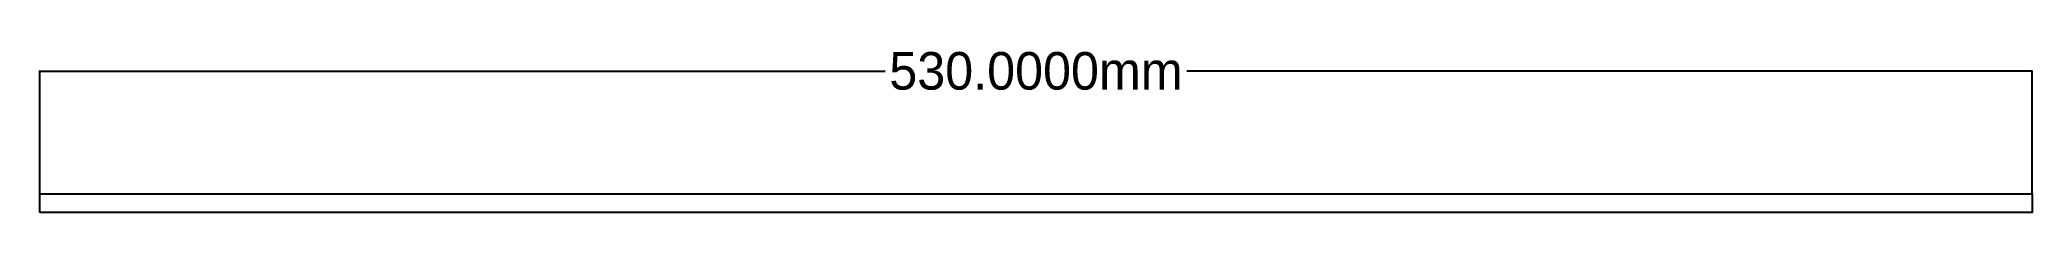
# Model space of a CAD drawing. Header units: millimetres. Extents: x -53 to 477, y -61 to -17.
import ezdxf

# ---------------------------------------------------------------- set-up
doc = ezdxf.new("R2010")
doc.units = ezdxf.units.MM
doc.header["$MEASUREMENT"] = 0
doc.dimstyles.get("Standard").update_dxf_attribs({"dimtxt": 10, "dimasz": 0.18, "dimexe": 0.18, "dimexo": 0.0625, "dimgap": 0.09, "dimtad": 0, "dimtih": 1, "dimtoh": 1, "dimdec": 4, "dimzin": 0, "dimdsep": 46, "dimtxsty": 'Standard', "dimcen": 0.09, "dimadec": 0, "dimazin": 0, "dimtfac": 1, "dimtdec": 4, "dimtofl": 0, "dimtmove": 0, "dimatfit": 3, "dimfxl": 1, "dimtolj": 1, "dimtzin": 0, "dimarcsym": 0})

# ---------------------------------------------------------------- blocks, each defined once
blk = doc.blocks.new('*D3')
at = {"color": 0, "linetype": 'Continuous', "lineweight": -2, "transparency": 16777216}
for p, q in [((-53, -55.94), (-53, -23.18)), ((-52.82, -23.36), (171.88, -23.36)), ((476.82, -23.36), (252.12, -23.36)), ((477, -55.94), (477, -23.18))]:
    blk.add_line(p, q, dxfattribs=at)
at = {"color": 0, "linetype": 'Continuous', "transparency": 16777216}
for points in [[(-52.82, -23.33), (-52.82, -23.39), (-53, -23.36)], [(476.82, -23.33), (476.82, -23.39), (477, -23.36)]]:
    blk.add_solid(points, dxfattribs=at)
at = {"layer": 'Defpoints', "color": 0, "linetype": 'Continuous', "transparency": 16777216}
for p in [(477, -23.36), (-53, -56), (477, -56)]:
    blk.add_point(p, dxfattribs=at)
at = {"color": 0, "linetype": 'Continuous', "transparency": 16777216, "insert": (212, -23.36), "char_height": 10, "attachment_point": 5}
blk.add_mtext('\\A1;530.0000mm', dxfattribs=at)

msp = doc.modelspace()

# ---------------------------------------------------------------- linework, layer by layer
msp.add_lwpolyline([(-53, -61), (-53, -56), (477, -56), (477, -61)], close=True)

# ---------------------------------------------------------------- dimensions: what is measured, and where the dimension line sits
at = {"linetype": 'Continuous'}
dim = msp.add_linear_dim(base=(477, -23.35648), p1=(-53, -56), p2=(477, -56), dimstyle='Standard', override={"dimpost": 'mm'}, dxfattribs=at)
dim.commit()
dim.dimension.update_dxf_attribs({"geometry": '*D3', "text_midpoint": (212, -23.35648)})

doc.saveas('drawing.dxf')
